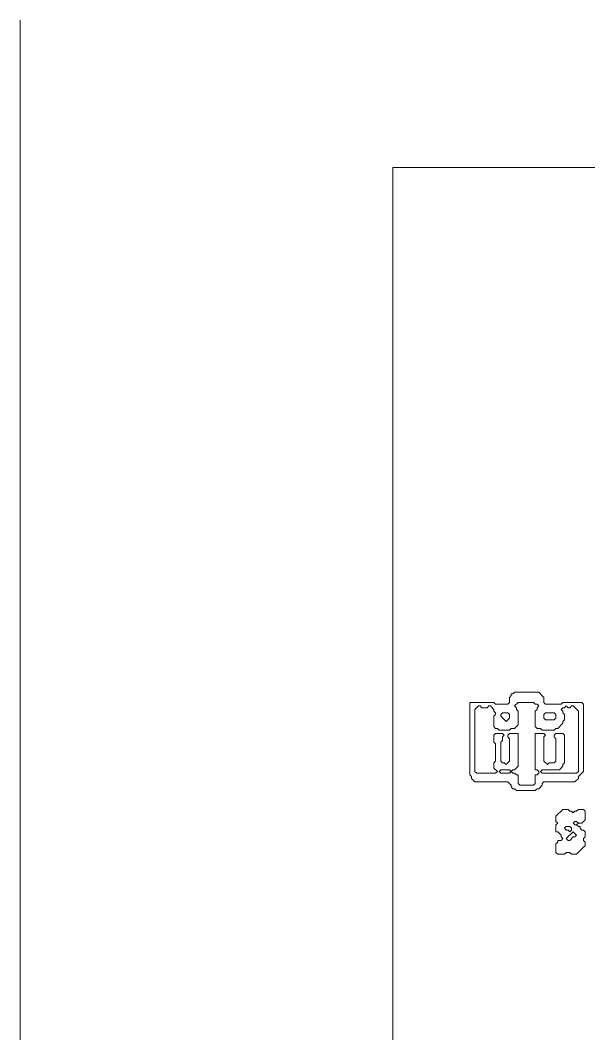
# Model space of a CAD drawing. Header units: millimetres. Extents: x 0 to 210, y 0 to 297.
# Drawn here: x 0 to 38.3, y 228.5 to 296.7 of the extents above; entities that cross this region are included whole.
import ezdxf

# ---------------------------------------------------------------- set-up
doc = ezdxf.new("R2010")
doc.units = ezdxf.units.MM
doc.layers.add('TRACE_STRAIGHT', color=5, linetype='CONTINUOUS', lineweight=0)
doc.layers.add('TRACE_TEXT_SYMBOL', color=6, linetype='CONTINUOUS', lineweight=0)

msp = doc.modelspace()

# ---------------------------------------------------------------- linework, layer by layer
at = {"layer": 'TRACE_STRAIGHT', "color": 5}
for p, q in [((0.017, 296.729), (0.017, 0.098)), ((25.085, 286.831), (25.085, 10.062)), ((25.085, 286.831), (200.067, 286.831))]:
    msp.add_line(p, q, dxfattribs=at)
at = {"layer": 'TRACE_TEXT_SYMBOL', "color": 6}
for points in [[(33.28, 251.513), (33.164, 251.397), (33.048, 251.397), (33.048, 251.281), (32.932, 251.165), (32.932, 250.817), (32.816, 250.701), (32.004, 250.701), (31.888, 250.817), (30.265, 250.817), (30.265, 245.947), (30.381, 245.831), (30.381, 245.715), (30.613, 245.483), (32.816, 245.483), (33.048, 245.251), (33.048, 245.135), (33.164, 245.019), (33.28, 245.019), (33.396, 244.903), (34.671, 244.903), (34.787, 245.019), (34.903, 245.019), (35.135, 245.251), (35.135, 245.367), (35.251, 245.483), (37.338, 245.483), (37.57, 245.715), (37.57, 245.831), (37.918, 246.179), (37.918, 250.701), (37.802, 250.817), (36.527, 250.817), (36.411, 250.701), (35.367, 250.701), (35.251, 250.817), (35.251, 251.165), (34.903, 251.513)], [(32.352, 250.006), (32.468, 250.121), (32.816, 250.121), (32.932, 250.006), (32.932, 249.774), (32.7, 249.542), (32.352, 249.89)], [(35.251, 250.006), (35.367, 250.121), (35.947, 250.121), (36.063, 250.006), (36.063, 249.774), (35.947, 249.658), (35.367, 249.658), (35.251, 249.774)], [(32.236, 246.179), (32.352, 246.295), (32.932, 246.295), (33.048, 246.179), (32.932, 246.063), (32.352, 246.063)], [(36.527, 243.628), (36.063, 243.164), (36.063, 242.816), (36.179, 242.7), (36.063, 242.584), (36.063, 242.12), (36.179, 242.12), (36.411, 241.888), (36.411, 241.773), (36.527, 241.657), (36.411, 241.541), (36.179, 241.541), (36.179, 241.425), (36.063, 241.309), (36.063, 240.729), (36.179, 240.613), (36.643, 240.613), (36.759, 240.729), (36.991, 240.729), (37.107, 240.613), (37.454, 240.613), (38.034, 241.193), (38.034, 241.425), (37.918, 241.541), (37.918, 241.657), (38.034, 241.773), (38.034, 242.12), (37.918, 242.236), (37.802, 242.236), (37.686, 242.352), (37.686, 242.468), (37.57, 242.468), (37.454, 242.584), (37.57, 242.7), (37.802, 242.7), (38.034, 242.932), (38.034, 243.512), (37.918, 243.628), (37.57, 243.628), (37.454, 243.512), (37.338, 243.512), (37.223, 243.396), (37.107, 243.512), (36.991, 243.512), (36.875, 243.628)], [(37.223, 242.7), (37.338, 242.816), (37.454, 242.816), (37.57, 242.7), (37.454, 242.584), (37.338, 242.584)], [(36.643, 242.352), (36.759, 242.468), (36.991, 242.468), (37.107, 242.352), (37.107, 242.236), (36.991, 242.12), (36.875, 242.236), (36.759, 242.236)], [(37.223, 242.12), (37.454, 241.888), (37.338, 241.773), (37.223, 241.773), (36.991, 241.541), (36.875, 241.541), (36.759, 241.657)]]:
    msp.add_lwpolyline(points, close=True, dxfattribs=at)
for points in [[(33.512, 245.367), (33.512, 245.947), (33.396, 245.947), (33.28, 246.063), (33.164, 246.063), (33.048, 246.179), (33.164, 246.295), (33.28, 246.295), (33.512, 246.527), (33.512, 248.73), (32.932, 248.73), (32.816, 248.614), (32.816, 248.498), (32.932, 248.382), (32.932, 246.875), (32.7, 246.643), (32.584, 246.759), (32.468, 246.759), (32.352, 246.875), (32.352, 248.15), (32.468, 248.266), (32.468, 248.498), (32.584, 248.614), (32.468, 248.73), (32.004, 248.73), (31.888, 248.614), (31.888, 248.15), (32.004, 248.034), (32.004, 246.875), (31.888, 246.759), (31.888, 246.411), (32.12, 246.179), (32.004, 246.063), (30.729, 246.063), (30.613, 246.179), (30.613, 250.353), (30.845, 250.585), (30.961, 250.585), (31.077, 250.469), (31.425, 250.469), (31.541, 250.585), (31.657, 250.585), (31.888, 250.353), (31.888, 250.237), (32.004, 250.121), (32.004, 250.006), (31.888, 249.89), (31.888, 249.194), (32.004, 249.078), (32.12, 249.078), (32.236, 248.962), (32.932, 248.962), (33.048, 249.078), (33.28, 249.078), (33.512, 249.31), (33.512, 250.237), (33.396, 250.353), (33.396, 250.469), (33.28, 250.585), (33.512, 250.817)], [(33.512, 250.817), (34.555, 250.817), (34.671, 250.701), (34.787, 250.701), (34.903, 250.585), (34.787, 250.469), (34.787, 250.353), (34.671, 250.237), (34.671, 249.194), (34.787, 249.078), (35.019, 249.078), (35.135, 248.962), (35.947, 248.962), (36.063, 249.078), (36.179, 249.078), (36.527, 249.426), (36.527, 249.542), (36.643, 249.658), (36.643, 250.006), (36.527, 250.121), (36.527, 250.237), (36.411, 250.353), (36.527, 250.469), (36.643, 250.469), (36.759, 250.585), (36.875, 250.469), (36.991, 250.469), (37.107, 250.585), (37.223, 250.585), (37.57, 250.237), (37.57, 246.179), (37.454, 246.063), (35.135, 246.063), (35.019, 246.179), (35.135, 246.295), (36.295, 246.295), (36.527, 246.527), (36.527, 246.643), (36.643, 246.759), (36.643, 248.614), (36.527, 248.73), (36.063, 248.73), (35.947, 248.614), (35.947, 248.498), (36.063, 248.382), (36.063, 246.875), (35.947, 246.759), (35.599, 246.759), (35.483, 246.643), (35.251, 246.875), (35.251, 248.498), (35.367, 248.614), (35.251, 248.73), (34.671, 248.73), (34.671, 246.295), (34.787, 246.295), (34.903, 246.179), (34.903, 246.063), (34.787, 245.947), (34.671, 245.947), (34.671, 245.367), (34.555, 245.251), (33.628, 245.251), (33.512, 245.367)]]:
    msp.add_lwpolyline(points, dxfattribs=at)

doc.saveas('drawing.dxf')
